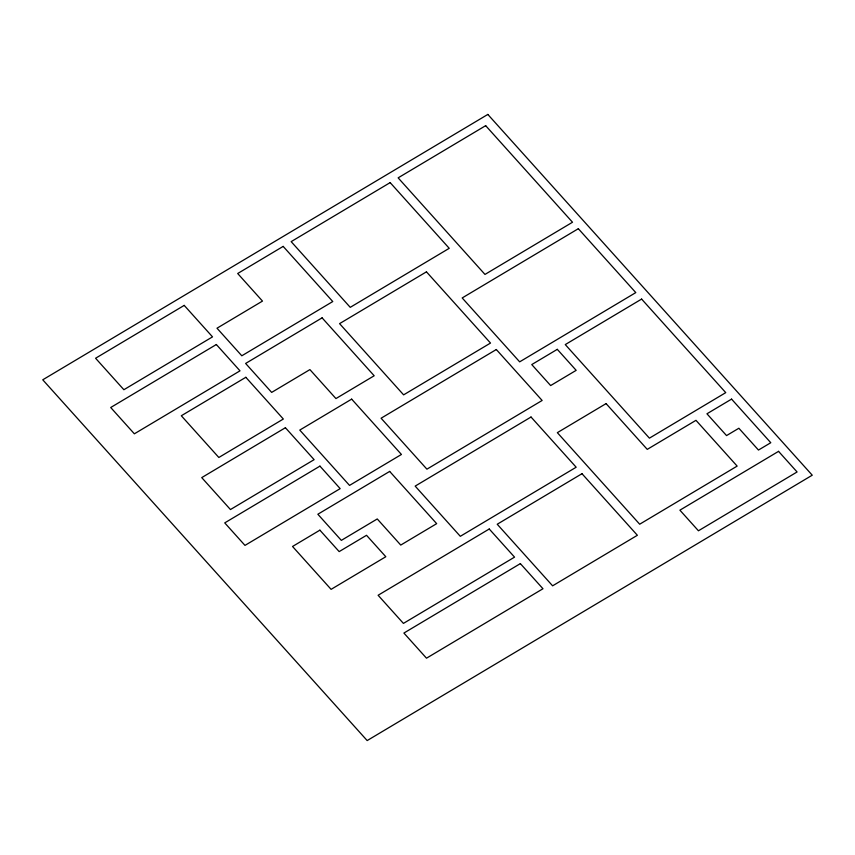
<?xml version="1.0" encoding="UTF-8"?>
<svg xmlns="http://www.w3.org/2000/svg" width="855" height="855" viewBox="0 0 855 855"><rect width="100%" height="100%" fill="white"/><g stroke="black" fill="none" stroke-linecap="round" stroke-linejoin="round"><path stroke-width="1.28" d="M487.831 114.431L42.75 379.802L367.169 740.569L812.25 475.198L487.831 114.431M184.22 305.395L95.578 358.245L123.879 389.72L212.521 336.87L184.22 305.395M283.176 246.4L237.69 273.514L262.485 301.088L216.999 328.213L241.805 355.787L332.766 301.548L283.176 246.4M390.158 182.607L291.16 241.634L350.24 307.34L449.238 248.313L390.158 182.607M485.672 125.664L398.141 177.851L484.977 274.423L572.508 222.236L485.672 125.664M216.347 344.522L110.712 407.504L134.363 433.816L239.999 370.835L216.347 344.522M322.1 317.846L245.62 363.45L271.666 392.402L309.905 369.606L335.94 398.569L374.18 375.762L322.1 317.846M245.823 377.301L181.313 415.754L218.837 457.478L283.336 419.025L245.823 377.301M426.453 271.837L339.574 323.639L403.613 394.86L490.503 343.058L426.453 271.837M578.333 228.702L462.192 297.946L519.658 361.847L635.789 292.602L578.333 228.702M285.399 427.724L201.737 477.614L230.455 509.548L314.116 459.659L285.399 427.724M351.662 399.135L299.774 430.076L349.535 485.405L401.433 454.465L351.662 399.135M496.317 349.524L381.095 418.223L426.912 469.171L542.134 400.471L496.317 349.524M319.941 466.125L224.737 522.886L244.979 545.394L340.172 488.633L319.941 466.125M557.3 349.342L531.757 364.572L550.641 385.562L576.174 370.343L557.3 349.342M641.613 299.079L565.273 344.586L649.415 438.155L725.745 392.637L641.613 299.079M389.677 471.415L317.846 514.24L341.337 540.371L377.258 518.953L400.749 545.073L436.67 523.655L389.677 471.415M319.888 530.164L292.538 546.473L331.099 589.352L385.808 556.733L366.528 535.294L339.168 551.603L319.888 530.164M531.03 417.026L415.167 486.11L460.311 536.309L576.174 467.225L531.03 417.026M606.088 403.603L557.353 432.662L639.679 524.211L737.149 466.103L695.981 420.329L647.256 449.377L606.088 403.603M489.242 528.999L378.113 595.262L403.421 623.402L514.55 557.139L489.242 528.999M581.988 473.702L497.225 524.243L552.608 585.825L637.37 535.283L581.988 473.702M731.57 399.114L706.946 413.788L726.547 435.59L738.859 428.248L758.471 450.051L770.783 442.719L731.57 399.114M520.364 563.616L403.902 633.053L426.495 658.19L542.968 588.742L520.364 563.616M778.552 451.355L679.907 510.168L698.439 530.784L797.084 471.971L778.552 451.355"/></g></svg>
